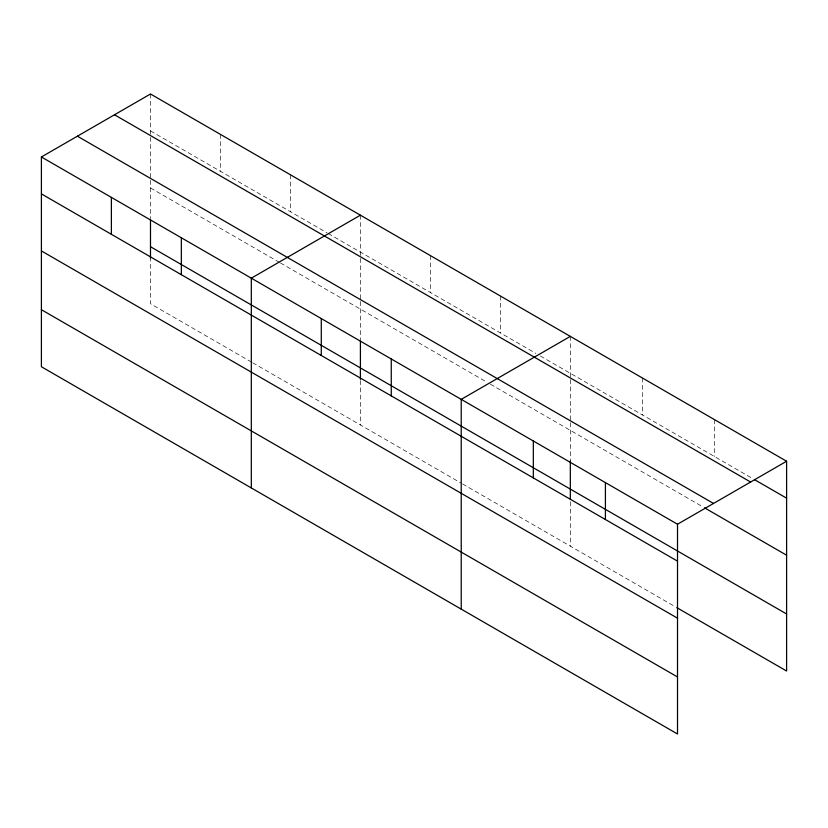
<?xml version="1.0" encoding="UTF-8"?>
<svg xmlns="http://www.w3.org/2000/svg" width="828" height="828" viewBox="0 0 828 828"><rect width="100%" height="100%" fill="white"/><g stroke="black" fill="none" stroke-linecap="round" stroke-linejoin="round"><path stroke-width="0.62" stroke-dasharray="4.14 3.1" d="M150.489 130.907L327.091 232.865M328.199 233.506L535.892 353.421M540.332 355.988L752.217 478.315M150.489 187.956L279.326 262.331M280.444 262.973L485.912 381.604M490.352 384.171L703.417 507.181M251.567 362.115L150.489 303.762L150.489 258.129M252.675 362.757L461.475 483.314M462.593 483.956L675.689 606.986M714.512 419.63L714.512 456.538M642.414 378.003L642.414 414.921M570.326 336.385L570.326 378.365M570.326 379.638L570.326 421.462M570.326 422.735L570.326 460.999M570.326 501.789L570.326 546.149M500.35 295.989L500.35 332.897M430.384 255.593L430.384 292.501M360.408 215.187L360.408 257.177M360.408 258.439L360.408 300.274M360.408 301.537L360.408 339.811M360.408 380.59L360.408 424.961M290.431 174.791L290.431 211.709M220.465 134.395L220.465 171.303M150.489 93.999L150.489 135.978M150.489 137.251L150.489 179.076M150.489 180.349L150.489 218.613"/><path stroke-width="1.24" d="M41.4 156.978L677.511 524.238L677.511 734.001L41.4 366.752L41.4 156.978L150.489 93.999L786.6 461.248L786.6 671.022L676.797 607.628M360.408 215.187L251.319 278.177L251.319 487.94M570.326 336.385L461.227 399.365L461.227 609.139M677.511 524.238L786.6 461.248M754.432 479.588L786.6 498.166M114.492 114.781L750.603 482.031M77.397 136.196L713.508 503.445M704.524 507.823L786.6 555.205M150.489 246.723L786.6 613.972M41.4 193.897L677.511 561.146M41.4 250.936L677.511 618.185M41.4 309.703L677.511 676.962M605.413 482.61L605.413 519.529M570.326 460.999L570.326 499.253M533.325 440.993L533.325 477.901M391.261 358.969L391.261 395.887M360.408 341.084L360.408 379.327M321.285 318.573L321.285 355.481M181.342 237.781L181.342 274.689M150.489 219.896L150.489 258.129M111.376 197.374L111.376 234.293"/></g></svg>
